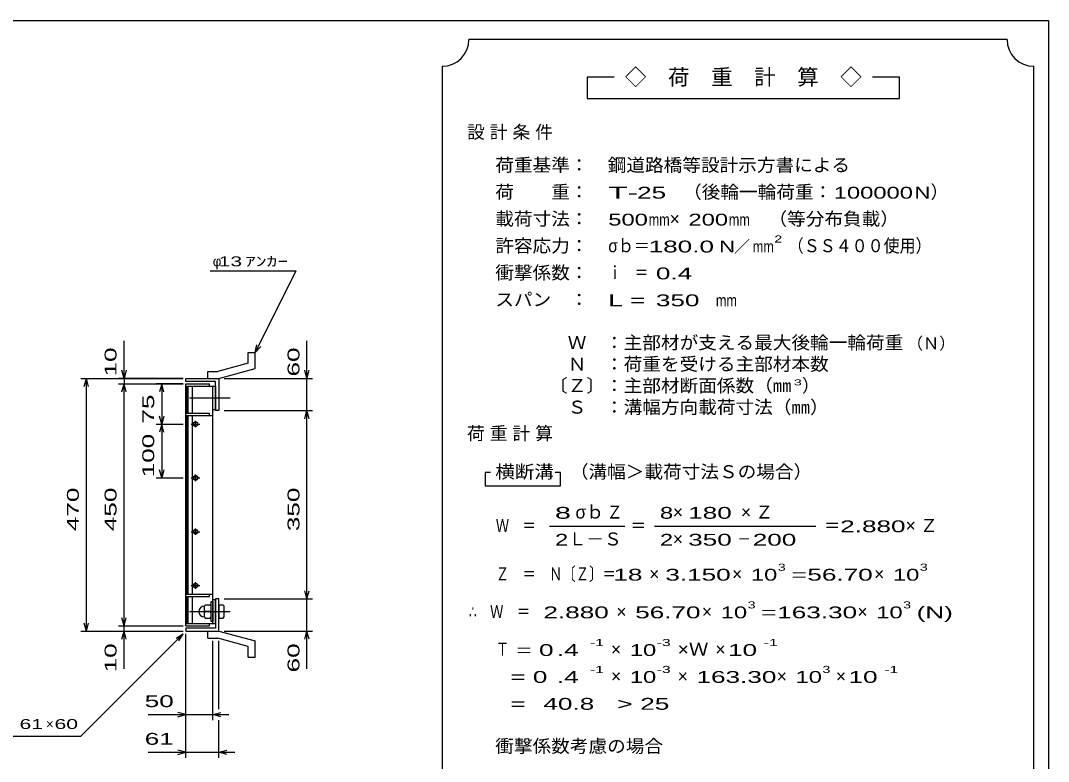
# Model space of a CAD drawing. Units: millimetres, scale not verified. Extents: x -1820 to 1731, y -1282 to 1054.
# Drawn here: x -179 to 1731, y -324 to 1054 of the extents above; entities that cross this region are included whole.
import ezdxf
from ezdxf.enums import TextEntityAlignment as Align

# ---------------------------------------------------------------- set-up
doc = ezdxf.new("R2010")
doc.units = ezdxf.units.MM
doc.header["$LTSCALE"] = 10
doc.linetypes.add('CHAIN', pattern=[18.5, 12, -1.5, 3.5, -1.5])
for name, color, linetype, lineweight in [('0_2', 150, 'Continuous', 25), ('16', 3, 'Continuous', 25), ('19', 6, 'Continuous', 25), ('22', 2, 'Continuous', 25)]:
    doc.layers.add(name, color=color, linetype=linetype, lineweight=lineweight)
doc.styles.add('ベクトル', font='')
doc.styles.get('ベクトル').set_extended_font_data('ベクトル')

msp = doc.modelspace()

# ---------------------------------------------------------------- linework, layer by layer
at = {"layer": '0_2'}
for p, q in [((-1729, 1053.5), (1731, 1053.5)), ((1731, 1053.5), (1731, -1146.5))]:
    msp.add_line(p, q, dxfattribs=at)
at = {"layer": '16'}
for p, q in [((128, 378.5), (172, 378.5)), ((128, 374), (128, 378.5)), ((128, 374), (172, 374)), ((128, -67), (128, 374)), ((128, 374), (178, 374)), ((129.5, 324), (129.5, 374)), ((132.5, 324), (132.5, 374)), ((140, 324), (140, 374)), ((172, 374), (172, 378.5)), ((178, -67), (178, 374)), ((178, 374), (183, 374)), ((183, 374), (183, 330)), ((183, 330), (178, 330)), ((128, 319.5), (128, 324)), ((128, 324), (172, 324)), ((128, 319.5), (178, 319.5)), ((129.5, -12.5), (129.5, 319.5)), ((132.5, -12.5), (132.5, 319.5)), ((140, -12.5), (140, 319.5)), ((144, 306.5), (148, 306.5)), ((146, 297.5), (146, 309.5)), ((172, 319.5), (172, 324)), ((138, 303.5), (154, 303.5)), ((144, 300.5), (148, 300.5)), ((138, 203.5), (154, 203.5)), ((144, 206.5), (148, 206.5)), ((144, 200.5), (148, 200.5)), ((146, 197.5), (146, 209.5)), ((138, 103.5), (154, 103.5)), ((144, 106.5), (148, 106.5)), ((144, 100.5), (148, 100.5)), ((146, 97.5), (146, 109.5)), ((138, 3.5), (154, 3.5)), ((144, 6.5), (148, 6.5)), ((144, 0.5), (148, 0.5)), ((146, -2.5), (146, 9.5)), ((128, -17), (128, -12.5)), ((128, -12.5), (178, -12.5)), ((128, -17), (172, -17)), ((129.5, -67), (129.5, -17)), ((132.5, -67), (132.5, -17)), ((140, -67), (140, -17)), ((172, -17), (172, -12.5)), ((164, -33), (162, -35)), ((162, -35), (162, -55)), ((173, -33), (164, -33)), ((175, -35), (173, -33)), ((175, -63.5), (175, -26.5)), ((175, -26.5), (178, -26.5)), ((183, -23), (178, -23)), ((178, -26.5), (178, -63.5)), ((183, -67), (183, -23)), ((162, -43), (164, -45)), ((164, -45), (162, -47)), ((162, -55), (164, -57)), ((173, -45), (164, -45)), ((164, -57), (173, -57)), ((173, -45), (175, -43)), ((175, -47), (173, -45)), ((173, -57), (175, -55)), ((128, -67), (172, -67)), ((128, -71.5), (128, -67)), ((128, -67), (178, -67)), ((128, -71.5), (172, -71.5)), ((172, -71.5), (172, -67)), ((178, -63.5), (175, -63.5)), ((178, -67), (183, -67))]:
    msp.add_line(p, q, dxfattribs=at)
at = {"layer": '16', "linetype": 'CHAIN'}
for p, q in [((135, 352), (210, 352)), ((135, -45), (210, -45))]:
    msp.add_line(p, q, dxfattribs=at)
at = {"layer": '16'}
for centre, radius, start, end in [((144, 303.5), 3, 90, 270), ((146, 303.5), 4, 46.6, 133.4), ((148, 303.5), 3, 270, 90), ((146, 303.5), 4, 226.6, 313.4), ((144, 203.5), 3, 90, 270), ((146, 203.5), 4, 46.6, 133.4), ((146, 203.5), 4, 226.6, 313.4), ((148, 203.5), 3, 270, 90), ((144, 103.5), 3, 90, 270), ((146, 103.5), 4, 46.6, 133.4), ((146, 103.5), 4, 226.6, 313.4), ((148, 103.5), 3, 270, 90), ((144, 3.5), 3, 90, 270), ((146, 3.5), 4, 46.6, 133.4), ((146, 3.5), 4, 226.6, 313.4), ((148, 3.5), 3, 270, 90), ((162, -45), 10, 90, 270)]:
    msp.add_arc(centre, radius, start, end, dxfattribs=at)
at = {"layer": '19'}
for p, q in [((243.61, 436.62), (256.61, 436.62)), ((243.61, 416.6), (243.61, 436.62)), ((256.61, 406.62), (256.61, 436.62)), ((168.99, 401.51), (187.28, 401.51)), ((168.99, 388.51), (168.99, 401.51)), ((243.61, 416.6), (187.28, 401.51)), ((189, 388.5), (256.61, 406.62)), ((128, 382.5), (128, 388.5)), ((128, 388.5), (189, 388.5)), ((183, 382.5), (128, 382.5)), ((169, 388.5), (189, 388.5)), ((183, 328.5), (183, 382.5)), ((189, 388.5), (189, 328.5)), ((189, 328.5), (183, 328.5)), ((189, -21.5), (183, -21.5)), ((183, -21.5), (183, -75.5)), ((189, -81.5), (189, -21.5)), ((197, -33), (189, -33)), ((189, -33), (189, -57)), ((199, -35), (197, -33)), ((199, -55), (199, -35)), ((189, -45), (197, -45)), ((189, -57), (197, -57)), ((199, -43), (197, -45)), ((197, -45), (199, -47)), ((197, -57), (199, -55)), ((128, -75.5), (128, -81.5)), ((183, -75.5), (128, -75.5)), ((128, -81.5), (189, -81.5)), ((168.99, -94.51), (168.99, -81.51)), ((168.99, -94.51), (187.28, -94.51)), ((169, -81.5), (189, -81.5)), ((243.61, -109.6), (187.28, -94.51)), ((189, -81.5), (256.61, -99.62)), ((243.61, -129.62), (243.61, -109.6)), ((256.61, -129.62), (256.61, -99.62)), ((243.61, -129.62), (256.61, -129.62))]:
    msp.add_line(p, q, dxfattribs=at)
at = {"layer": '22', "color": 4}
for p, q in [((1654, 1018.5), (654, 1018.5)), ((604, 968.5), (604, -581.5)), ((1704, -581.5), (1704, 968.5)), ((924, 948.5), (874, 948.5)), ((874, 948.5), (874, 908.5)), ((1454, 948.5), (1404, 948.5)), ((1454, 908.5), (1454, 948.5)), ((874, 908.5), (1454, 908.5)), ((173, 588.5), (333, 588.5)), ((257, 436.5), (333, 588.5)), ((13, 388.5), (13, 458.5)), ((353, 388.5), (353, 458.5)), ((257, 436.5), (260, 451.1)), ((257, 436.5), (267, 447.5)), ((13, 388.5), (9, 403.5)), ((17, 403.5), (13, 388.5)), ((353, 388.5), (349, 403.5)), ((353, 388.5), (357, 403.5)), ((-67, 388.5), (123, 388.5)), ((-61, 373.5), (-57, 388.5)), ((-53, 373.5), (-57, 388.5)), ((-57, -81.5), (-57, 388.5)), ((123, 388.5), (3, 388.5)), ((13, 388.5), (13, 378.5)), ((199, 388.5), (363, 388.5)), ((353, 328.5), (353, 388.5)), ((3, 378.5), (123, 378.5)), ((9, 363.5), (13, 378.5)), ((17, 363.5), (13, 378.5)), ((13, -71.5), (13, 378.5)), ((123, 378.5), (73, 378.5)), ((83, 378.5), (79, 363.5)), ((87, 363.5), (83, 378.5)), ((83, 378.5), (83, 303.5)), ((199, 328.5), (363, 328.5)), ((349, 313.5), (353, 328.5)), ((357, 313.5), (353, 328.5)), ((353, -21.5), (353, 328.5)), ((83, 303.5), (79, 318.5)), ((87, 318.5), (83, 303.5)), ((73, 303.5), (123, 303.5)), ((83, 303.5), (79, 288.5)), ((87, 288.5), (83, 303.5)), ((83, 303.5), (83, 203.5)), ((83, 203.5), (79, 218.5)), ((87, 218.5), (83, 203.5)), ((694, 213.5), (684, 213.5)), ((684, 213.5), (684, 188.5)), ((824, 213.5), (814, 213.5)), ((824, 188.5), (824, 213.5)), ((73, 203.5), (123, 203.5)), ((684, 188.5), (824, 188.5)), ((804, 113.5), (944, 113.5)), ((999, 113.5), (1299, 113.5)), ((353, -21.5), (349, -6.5)), ((353, -21.5), (357, -6.5)), ((199, -21.5), (363, -21.5)), ((353, -81.5), (353, -21.5)), ((13, -71.5), (9, -56.5)), ((13, -71.5), (17, -56.5)), ((-57, -81.5), (-61, -66.5)), ((-57, -81.5), (-53, -66.5)), ((3, -71.5), (123, -71.5)), ((13, -81.5), (13, -71.5)), ((-67, -81.5), (123, -81.5)), ((-67, -276.5), (123, -86.5)), ((3, -81.5), (123, -81.5)), ((9, -96.5), (13, -81.5)), ((17, -96.5), (13, -81.5)), ((13, -151.5), (13, -81.5)), ((110, -94.5), (123, -86.5)), ((115, -99.5), (123, -86.5)), ((128, -246.5), (128, -86.5)), ((128, -316.5), (128, -86.5)), ((199, -81.5), (363, -81.5)), ((349, -96.5), (353, -81.5)), ((357, -96.5), (353, -81.5)), ((353, -151.5), (353, -81.5)), ((178, -246.5), (178, -99.5)), ((189, -226.5), (189, -99.5)), ((58, -236.5), (128, -236.5)), ((128, -236.5), (113, -232.5)), ((113, -240.5), (128, -236.5)), ((128, -236.5), (178, -236.5)), ((178, -236.5), (193, -232.5)), ((193, -240.5), (178, -236.5)), ((178, -236.5), (208, -236.5)), ((189, -316.5), (189, -246.5)), ((-267, -276.5), (-67, -276.5)), ((128, -306.5), (113, -302.5)), ((189, -306.5), (204, -302.5)), ((58, -306.5), (128, -306.5)), ((113, -310.5), (128, -306.5)), ((128, -306.5), (189, -306.5)), ((204, -310.5), (189, -306.5)), ((189, -306.5), (219, -306.5))]:
    msp.add_line(p, q, dxfattribs=at)
for centre, start, end in [((604, 1018.5), 270, 0), ((1704, 1018.5), 180, 270)]:
    msp.add_arc(centre, 50, start, end, dxfattribs=at)

# ---------------------------------------------------------------- texts
at = {"layer": '22', "style": 'ベクトル'}
for s, height, p in [('◇\u3000荷\u3000重\u3000計\u3000算\u3000◇', 29.33, (944, 948.5)), ('）', 24.19, (1512, 735)), ('×', 24.19, (1027, 685)), ('／', 21.99, (1146.5, 633.5)), ('φ', 18.33, (178, 606)), ('（Ｎ）', 21.99, (1468, 453.5)), ('）', 24.19, (1273, 375)), ('σｂ', 24.19, (852, 140)), ('×', 24.19, (1033, 140)), ('Ｌ－Ｓ', 24.19, (839, 90)), ('×', 24.19, (1033, 90)), ('×', 24.19, (989, 25)), ('×', 24.19, (1143, 25)), ('×', 24.19, (1407, 25)), ('×', 24.19, (928, -45)), ('×', 24.19, (1087, -45)), ('×', 24.19, (1376, -45)), ('×', 24.19, (918, -115)), ('×', 24.19, (1112, -115)), ('×', 24.19, (918, -165)), ('×', 24.19, (1042, -165)), ('×', 24.19, (1226, -165)), ('×', 24.19, (1336, -165)), ('×', 18.33, (-132, -254))]:
    msp.add_text(s, height=height, dxfattribs=at).set_placement(p, align=Align.MIDDLE_LEFT)
for s, height, width, p in [('荷重基準：\u3000', 24.19, 1.05, (703, 785)), ('鋼道路橋等設計示方書による', 24.19, 1.05, (912, 785)), ('荷\u3000\u3000重：\u3000', 24.19, 1.05, (703, 735)), ('（後輪一輪荷重：', 24.19, 1.05, (1052, 735)), ('T-', 21.99, 2, (913, 733.5)), (' 25 ', 21.99, 1.65, (953, 733.5)), ('100000', 21.99, 1.5, (1332, 733.5)), ('N', 21.99, 1.4, (1482, 733.5)), ('載荷寸法：\u3000', 24.19, 1.05, (703, 685)), ('500', 21.99, 1.5, (913, 683.5)), ('mm', 21.99, 0.8, (988, 683.5)), ('200', 21.99, 1.5, (1062, 683.5)), ('mm', 21.99, 0.8, (1137, 683.5)), ('\u3000（等分布負載）', 24.19, 1.05, (1176, 685)), ('許容応力：\u3000', 24.19, 1.05, (703, 635)), ('2', 13.2, 1.5, (1221.5, 647.5)), ('（ＳＳ４００使用）', 24.19, 0.9, (1246.5, 635)), ('σｂ＝', 24.19, 0.9, (913, 635)), ('180.0', 21.99, 1.65, (988, 633.5)), ('N', 21.99, 1.4, (1119, 633.5)), ('mm', 21.99, 0.8, (1181.5, 633.5)), (' 13 ', 18.33, 1.6, (178, 606)), ('ｱﾝｶｰ', 18.33, 1.6, (238, 606)), ('衝撃係数：\u3000', 24.19, 1.05, (703, 585)), ('ｉ\u3000＝', 24.19, 0.75, (913, 585)), (' 0.4', 21.99, 1.65, (988, 583.5)), ('スパン\u3000：\u3000', 24.19, 1.05, (703, 535)), ('L =', 21.99, 1.65, (913, 533.5)), (' 350 ', 21.99, 1.65, (988, 533.5)), ('mm', 21.99, 0.8, (1113, 533.5)), ('\u3000Ｗ\u3000：主部材が支える最大後輪一輪荷重', 24.19, 1.05, (803, 455)), ('\u3000Ｎ\u3000：荷重を受ける主部材本数', 24.19, 1.05, (803, 415)), ('〔Ｚ〕：主部材断面係数（㎜', 24.19, 1.05, (803, 375)), ('3', 11, 1.8, (1258, 381)), ('\u3000Ｓ\u3000：溝幅方向載荷寸法（㎜）', 24.19, 1.05, (803, 335)), ('横断溝', 24.19, 1.1, (703, 215)), ('\u3000（溝幅＞載荷寸法Ｓの場合）', 24.19, 1.05, (807, 215)), ('8', 21.99, 1.8, (814, 138.5)), ('Ｚ', 24.19, 0.9, (910, 140)), ('8', 21.99, 1.5, (1009, 138.5)), (' 180 ', 21.99, 1.65, (1048, 138.5)), ('Ｗ\u3000＝', 24.19, 0.75, (704, 115)), ('＝', 24.19, 0.9, (954, 115)), ('＝', 24.19, 0.9, (1314, 115)), ('2.880', 21.99, 1.65, (1344, 113.5)), ('2', 21.99, 1.5, (814, 88.5)), ('2', 21.99, 1.5, (1009, 88.5)), (' 350 ', 21.99, 1.65, (1048, 88.5)), (' 200 ', 21.99, 1.65, (1168, 88.5)), ('－', 24.19, 0.75, (1153, 90)), ('Ｚ\u3000＝\u3000Ｎ〔Ｚ〕＝', 24.19, 0.75, (704, 25)), ('3', 13.2, 1.5, (1228, 37.5)), ('3', 13.2, 1.5, (1492, 37.5)), (' 18 ', 21.99, 1.65, (909, 23.5)), ('3.150', 21.99, 1.65, (1019, 23.5)), ('10', 21.99, 1.5, (1178, 23.5)), ('=', 21.99, 1.7, (1253, 23.5)), ('56.70', 21.99, 1.65, (1283, 23.5)), ('10', 21.99, 1.5, (1442, 23.5)), ('∴\u3000Ｗ\u3000＝', 24.19, 0.75, (654, -45)), (' 2.880', 21.99, 1.65, (779, -46.5)), ('56.70', 21.99, 1.65, (963, -46.5)), ('10', 21.99, 1.5, (1122, -46.5)), ('3', 13.2, 1.5, (1172, -32.5)), ('163.30', 21.99, 1.65, (1227, -46.5)), ('10', 21.99, 1.5, (1411, -46.5)), ('3', 13.2, 1.5, (1461, -32.5)), ('(N)', 21.99, 1.65, (1486, -46.5)), ('=', 21.99, 1.7, (1197, -46.5)), ('Ｔ', 24.19, 0.75, (704, -115)), (' = 0', 21.99, 1.65, (729, -116.5)), (' .4 ', 21.99, 1.65, (804, -116.5)), ('-1', 13.2, 1.65, (879, -102.5)), ('10', 21.99, 1.5, (953, -116.5)), ('-3', 13.2, 1.65, (1003, -102.5)), ('×Ｗ', 24.19, 1.1, (1042, -115)), (' 10 ', 21.99, 1.65, (1122, -116.5)), ('-1', 13.2, 1.65, (1202, -102.5)), ('-1', 13.2, 1.65, (879, -152.5)), ('-3', 13.2, 1.65, (1003, -152.5)), ('3', 13.2, 1.5, (1311, -152.5)), ('-1', 13.2, 1.65, (1426, -152.5)), ('  = 0', 21.99, 1.65, (704, -166.5)), (' .4 ', 21.99, 1.65, (804, -166.5)), ('10', 21.99, 1.5, (953, -166.5)), ('163.30', 21.99, 1.65, (1077, -166.5)), ('10', 21.99, 1.5, (1261, -166.5)), (' 10 ', 21.99, 1.65, (1346, -166.5)), (' 50 ', 21.99, 1.65, (38, -211.5)), (' 40.8', 21.99, 1.65, (779, -216.5)), ('>', 21.99, 1.7, (929, -216.5)), (' 25 ', 21.99, 1.65, (959, -216.5)), ('  =', 21.99, 1.65, (704, -216.5)), (' 61 ', 18.33, 1.6, (-192, -254)), (' 60 ', 18.33, 1.6, (-127, -254)), (' 61 ', 21.99, 1.65, (38, -281.5)), ('衝撃係数考慮の場合', 24.19, 1.05, (703, -295))]:
    msp.add_text(s, height=height, dxfattribs=dict(at, width=width)).set_placement(p, align=Align.MIDDLE_LEFT)
at = {"layer": '22', "style": 'ベクトル', "width": 1.65}
for s, p in [(' 10 ', (-12, 378.5)), (' 60 ', (328, 378.5)), (' 75 ', (58, 291)), (' 100 ', (58, 191)), (' 470 ', (-82, 91)), (' 450 ', (-12, 91)), (' 350 ', (328, 91)), (' 10 ', (-12, -171.5)), (' 60 ', (328, -171.5))]:
    msp.add_text(s, height=21.99, rotation=90, dxfattribs=at).set_placement(p, align=Align.MIDDLE_LEFT)
at = {"layer": '22', "char_height": 24.19, "attachment_point": 4, "style": 'ベクトル'}
for s, insert in [('\\T1.28;設計条件', (650.5, 845)), ('\\T1.28;荷重計算', (650.5, 285)), ('\\T1.42;×Ｚ', (1159.5, 140)), ('\\T1.42;×Ｚ', (1465.5, 115))]:
    msp.add_mtext(s, dxfattribs=dict(at, insert=insert))

doc.saveas('drawing.dxf')
